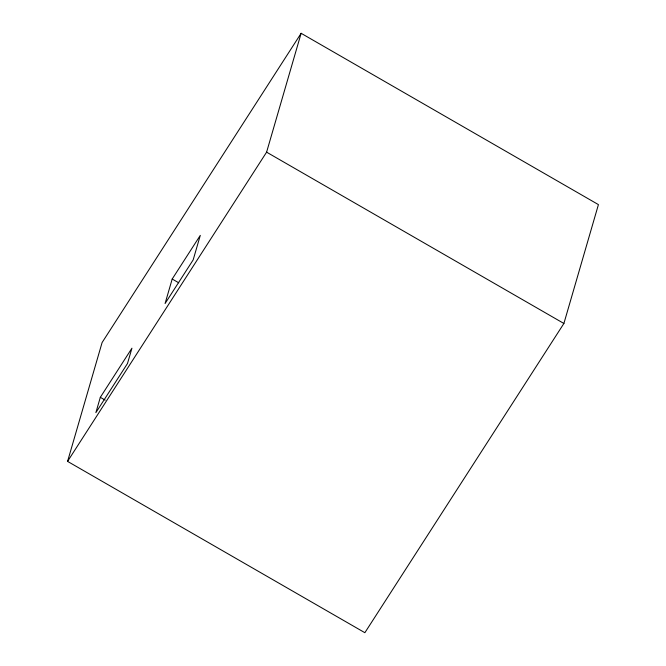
<?xml version="1.0" encoding="UTF-8"?>
<svg xmlns="http://www.w3.org/2000/svg" width="666" height="666" viewBox="0 0 666 666"><rect width="100%" height="100%" fill="white"/><g stroke="black" fill="none" stroke-linecap="round" stroke-linejoin="round"><path stroke-width="1" d="M67.574 461.388L102.106 342.524L301.132 33.3L598.426 204.612L563.894 323.476L364.868 632.7L67.574 461.388L266.6 152.164L301.132 33.3M100.325 397.319L95.871 412.637L127.481 363.519L131.935 348.201L100.325 397.319L105.211 400.133M172.194 279.029L165.076 303.53L193.173 259.882L200.291 235.373L172.194 279.029L178.721 282.784M266.6 152.164L563.894 323.476"/></g></svg>
